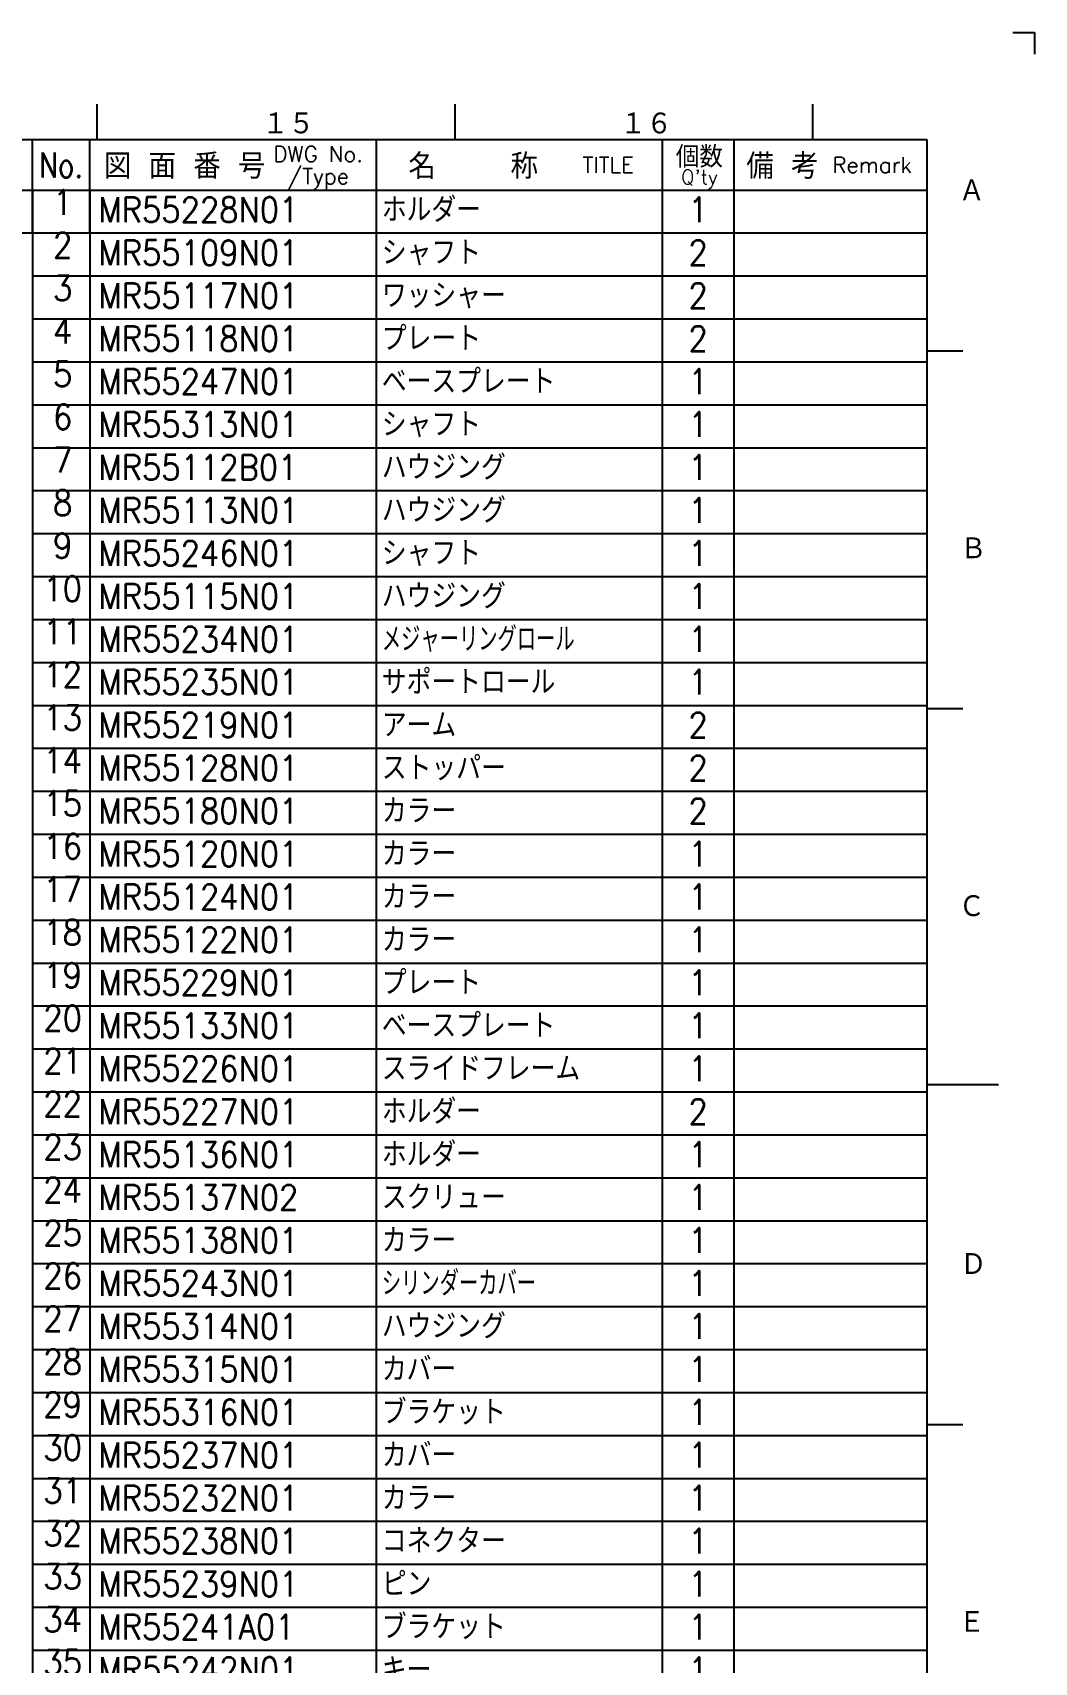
# Model space of a CAD drawing. Extents: x 0 to 2102, y 0 to 1485.
# Drawn here: x 1752 to 2102, y 916 to 1485 of the extents above; entities that cross this region are included whole.
import ezdxf
from ezdxf.enums import TextEntityAlignment as Align

# ---------------------------------------------------------------- set-up
doc = ezdxf.new("R2010")
doc.units = 0
doc.header["$LTSCALE"] = 2.5
doc.layers.get('0').update_dxf_attribs({"linetype": 'CONTINUOUS'})
for name, color, linetype in [('2', 5, 'CONTINUOUS'), ('RAHM2', 1, 'CONTINUOUS'), ('RAHM3', 52, 'CONTINUOUS')]:
    doc.layers.add(name, color=color, linetype=linetype)
doc.styles.add('07', font='romans.shx', dxfattribs={"width": 0.7, "bigfont": 'extfont.shx'})
doc.styles.add('DIMENSION', font='monotxt.shx', dxfattribs={"bigfont": 'bigfont.shx'})
doc.styles.get("Standard").update_dxf_attribs({"font": 'romans.shx', "width": 0.8, "bigfont": 'extfont.shx'})

# ---------------------------------------------------------------- blocks, each defined once
blk = doc.blocks.new('1A1ｸﾐｽﾞ')
at = {"layer": 'RAHM2', "color": 5, "linetype": 'Continuous'}
for p, q in [((838, 594), (841, 594)), ((841, 594), (841, 591)), ((710, 584), (710, 579)), ((760, 584), (760, 579)), ((810, 584), (810, 579)), ((826, 579), (25, 579)), ((826, 15), (826, 579)), ((831, 549.5), (826, 549.5)), ((831, 499.5), (826, 499.5)), ((836, 447), (826, 447)), ((831, 399.5), (826, 399.5))]:
    blk.add_line(p, q, dxfattribs=at)
at = {"layer": 'RAHM2', "color": 7, "linetype": 'Continuous'}
for p, q in [((701, 566), (701, 579)), ((709, 566), (709, 579)), ((749, 579), (749, 566)), ((789, 579), (789, 566)), ((799, 579), (799, 566)), ((701, 572), (826, 572)), ((701, 566), (826, 566))]:
    blk.add_line(p, q, dxfattribs=at)
at = {"layer": 'RAHM2', "color": 5, "linetype": 'Continuous'}
for s, height, p in [('１５', 3.311, (733.1, 579.6)), ('１６', 3.311, (783.1, 579.6)), ('Ａ', 3.31, (830.43, 570.24)), ('Ｂ', 3.31, (830.65, 520.24)), ('Ｃ', 3.31, (830.43, 470.24)), ('Ｄ', 3.31, (830.65, 420.24)), ('Ｅ', 3.31, (830.43, 370.24))]:
    blk.add_text(s, height=height, dxfattribs=at).set_placement(p)
at = {"layer": 'RAHM2', "color": 7, "linetype": 'Continuous'}
for s, height, p in [('個数', 3, (794.18, 576.79)), ('図 面 番 号', 3.5, (722.25, 575.5)), ('DWG No.', 2.2, (740.91, 577.03)), ('名    称', 3.5, (762.57, 575.5)), ('TITLE', 2.2, (781.44, 575.5)), ('備 考', 3.5, (805.79, 575.5)), ('Remark', 2.2, (818.33, 575.5)), ('/Type', 2.2, (740.91, 573.77)), ("Q'ty", 2, (794.18, 573.48))]:
    blk.add_text(s, height=height, dxfattribs=at).set_placement(p, align=Align.MIDDLE)
at = {"layer": 'RAHM2', "color": 7, "linetype": 'Continuous', "width": 0.8}
blk.add_text('No.', height=3.5, dxfattribs=at).set_placement((704.98, 575.5), align=Align.MIDDLE)
at = {"layer": 'RAHM2', "color": 5, "linetype": 'Continuous', "width": 0.7}
for tag, p in [('HEADER3', (35, 566.01)), ('HEADER4', (54.75, 566)), ('HEADER15', (74.49, 566)), ('HEADER16', (94.43, 566))]:
    blk.add_attdef(tag, text='', height=6, dxfattribs=at).set_placement(p, align=Align.MIDDLE)
at = {"layer": 'RAHM2', "color": 7, "linetype": 'Continuous'}
blk.add_attdef('HEADER5', text='', height=2.5, dxfattribs=at).set_placement((63.69, 559.1), align=Align.BOTTOM_RIGHT)
for tag, height, width, p in [('HEADER1', 5, 0.9, (775.12, 45.15)), ('HEADER7', 5, 0.8, (590.38, 40.8)), ('GEN-TITLE-SCA', 4, 0.85, (677.79, 40.85)), ('HEADER2', 6, 0.9, (774.89, 36.68)), ('HEADER20', 3.2, 0.63, (46.91, 31.38)), ('HEADER17', 3.33, 0.8, (71.4, 31.2)), ('HEADER18', 3.5, 0.8, (92.57, 31.22)), ('HEADER11', 3.2, 0.63, (46.91, 24.38)), ('HEADER9', 3.33, 0.8, (71.4, 24.2)), ('HEADER10', 3.5, 0.8, (92.57, 24.22)), ('HEADER14', 3.31, 0.8, (542.54, 17.82))]:
    blk.add_attdef(tag, text='', height=height, dxfattribs=dict(at, width=width)).set_placement(p, align=Align.MIDDLE)
for tag, p in [('HEADER22', (648.45, 41.09)), ('HEADER21', (663.07, 41.09))]:
    blk.add_attdef(tag, text='', height=4, dxfattribs=at).set_placement(p, align=Align.MIDDLE)
at = {"layer": 'RAHM2', "color": 7, "linetype": 'Continuous', "width": 0.7}
blk.add_attdef('GEN-TITLE-DAT', text='', height=3.5, dxfattribs=at).set_placement((699.64, 39.1), align=Align.CENTER)
at = {"layer": 'RAHM2', "color": 5, "linetype": 'Continuous'}
blk.add_attdef('HEADER6', text='', height=5.8, dxfattribs=at).set_placement((623.09, 17.7), align=Align.BOTTOM_RIGHT)
at = {"layer": 'RAHM2', "color": 5, "linetype": 'Continuous', "style": 'DIMENSION', "width": 1.2}
for tag, p in [('HEADER13', (629.56, 16.75)), ('HEADER12', (663.26, 16.72)), ('GEN-TITLE-DWG', (732.79, 16.74))]:
    blk.add_attdef(tag, text='', height=7.02, dxfattribs=at).set_placement(p, align=Align.BOTTOM_LEFT)
at = {"layer": 'RAHM2', "color": 5, "linetype": 'Continuous', "style": 'DIMENSION'}
blk.add_attdef('HEADER8', text='', height=7.02, dxfattribs=at).set_placement((824.64, 16.71), align=Align.BOTTOM_RIGHT)
blk = doc.blocks.new('STDKUMIZU')
at = {"color": 7}
for p, q in [((0, 0), (0, -6)), ((8, 0), (8, -6)), ((48, 0), (48, -6)), ((88, 0), (88, -6)), ((98, 0), (98, -6)), ((0, -6), (125, -6))]:
    blk.add_line(p, q, dxfattribs=at)
at = {"color": 7, "width": 0.7}
blk.add_attdef('1GENST', text='', height=3.5, dxfattribs=at).set_placement((4.2, -4.5), align=Align.BOTTOM_CENTER)
for tag, p in [('2GENST', (9.2, -4.5)), ('3GENST', (48.8, -4.5)), ('5GENST', (99, -4.5))]:
    blk.add_attdef(tag, p, '', height=3.5, dxfattribs=at)
blk.add_attdef('4GENST', text='', height=3.5, dxfattribs=at).set_placement((93, -4.5), align=Align.CENTER)
blk = doc.blocks.new('A$C673A0127')
at = {"layer": 'RAHM2', "color": 7, "linetype": 'Continuous'}
for p, q in [((-312.5, -32.5), (-312.5, 0)), ((-292.5, -32.5), (-292.5, 0)), ((-192.5, 0), (-192.5, -32.5)), ((-92.5, 0), (-92.5, -32.5)), ((-67.5, 0), (-67.5, -32.5)), ((-312.5, -17.5), (0, -17.5)), ((-312.5, -32.5), (0, -32.5))]:
    blk.add_line(p, q, dxfattribs=at)
at = {"layer": 'RAHM2', "color": 7, "linetype": 'Continuous', "width": 0.8}
blk.add_text('No.', height=8.75, dxfattribs=at).set_placement((-302.56, -8.75), align=Align.MIDDLE)
at = {"layer": 'RAHM2', "color": 7, "linetype": 'Continuous'}
for s, height, p in [('図 面 番 号', 8.75, (-259.37, -8.75)), ('DWG No.', 5.5, (-212.72, -4.93)), ('名    称', 8.75, (-158.57, -8.75)), ('個数', 7.5, (-79.55, -5.53)), ('備 考', 8.75, (-50.53, -8.75)), ('/Type', 5.5, (-212.72, -13.08)), ('TITLE', 5.5, (-111.41, -8.75)), ("Q'ty", 5, (-79.55, -13.81)), ('Remark', 5.5, (-19.17, -8.75))]:
    blk.add_text(s, height=height, dxfattribs=at).set_placement(p, align=Align.MIDDLE)

msp = doc.modelspace()

# ---------------------------------------------------------------- block references
at = {"layer": '2', "xscale": 2.5, "yscale": 2.5, "zscale": 2.5}
msp.add_blockref('1A1ｸﾐｽﾞ', (0, 0), dxfattribs=at)
at = {"layer": '2'}
msp.add_blockref('A$C673A0127', (1752.5, 1447.5), dxfattribs=at)
at = {"layer": 'RAHM2'}
ref = msp.add_blockref('STDKUMIZU', (1752.5, 1430), dxfattribs=dict(at, xscale=2.5, yscale=2.5, zscale=2.5))
ref.add_attrib('1GENST', '1', dxfattribs={"layer": 'RAHM3', "color": 7, "height": 8.75, "width": 0.9}).set_placement((1763.0067, 1418.75), align=Align.BOTTOM_CENTER)
ref.add_attrib('2GENST', 'MR55228N01', (1775.5067, 1418.75), dxfattribs={"layer": 'RAHM3', "color": 7, "height": 8.75, "width": 0.9})
ref.add_attrib('3GENST', 'ホルダー', (1874.51, 1418.75), dxfattribs={"layer": 'RAHM3', "color": 7, "height": 8.75, "width": 0.9})
ref.add_attrib('4GENST', '1', dxfattribs={"layer": 'RAHM3', "color": 7, "height": 8.75, "width": 0.9}).set_placement((1985.0083, 1418.75), align=Align.CENTER)
ref = msp.add_blockref('STDKUMIZU', (1752.5, 1415), dxfattribs=dict(at, xscale=2.5, yscale=2.5, zscale=2.5))
ref.add_attrib('1GENST', '2', dxfattribs={"layer": 'RAHM3', "color": 7, "height": 8.75, "width": 0.9}).set_placement((1763.0067, 1403.75), align=Align.BOTTOM_CENTER)
ref.add_attrib('2GENST', 'MR55109N01', (1775.5067, 1403.75), dxfattribs={"layer": 'RAHM3', "color": 7, "height": 8.75, "width": 0.9})
ref.add_attrib('3GENST', 'シャフト', (1874.51, 1403.75), dxfattribs={"layer": 'RAHM3', "color": 7, "height": 8.75, "width": 0.9})
ref.add_attrib('4GENST', '2', dxfattribs={"layer": 'RAHM3', "color": 7, "height": 8.75, "width": 0.9}).set_placement((1985.0083, 1403.75), align=Align.CENTER)
ref = msp.add_blockref('STDKUMIZU', (1752.5, 1400), dxfattribs=dict(at, xscale=2.5, yscale=2.5, zscale=2.5))
ref.add_attrib('1GENST', '3', dxfattribs={"layer": 'RAHM3', "color": 7, "height": 8.75, "width": 0.9}).set_placement((1763.0067, 1388.75), align=Align.BOTTOM_CENTER)
ref.add_attrib('2GENST', 'MR55117N01', (1775.5067, 1388.75), dxfattribs={"layer": 'RAHM3', "color": 7, "height": 8.75, "width": 0.9})
ref.add_attrib('3GENST', 'ワッシャー', (1874.51, 1388.75), dxfattribs={"layer": 'RAHM3', "color": 7, "height": 8.75, "width": 0.9})
ref.add_attrib('4GENST', '2', dxfattribs={"layer": 'RAHM3', "color": 7, "height": 8.75, "width": 0.9}).set_placement((1985.0083, 1388.75), align=Align.CENTER)
ref = msp.add_blockref('STDKUMIZU', (1752.5, 1385), dxfattribs=dict(at, xscale=2.5, yscale=2.5, zscale=2.5))
ref.add_attrib('1GENST', '4', dxfattribs={"layer": 'RAHM3', "color": 7, "height": 8.75, "width": 0.9}).set_placement((1763.0067, 1373.75), align=Align.BOTTOM_CENTER)
ref.add_attrib('2GENST', 'MR55118N01', (1775.5067, 1373.75), dxfattribs={"layer": 'RAHM3', "color": 7, "height": 8.75, "width": 0.9})
ref.add_attrib('3GENST', 'プレート', (1874.51, 1373.75), dxfattribs={"layer": 'RAHM3', "color": 7, "height": 8.75, "width": 0.9})
ref.add_attrib('4GENST', '2', dxfattribs={"layer": 'RAHM3', "color": 7, "height": 8.75, "width": 0.9}).set_placement((1985.0083, 1373.75), align=Align.CENTER)
ref = msp.add_blockref('STDKUMIZU', (1752.5, 1370), dxfattribs=dict(at, xscale=2.5, yscale=2.5, zscale=2.5))
ref.add_attrib('1GENST', '5', dxfattribs={"layer": 'RAHM3', "color": 7, "height": 8.75, "width": 0.9}).set_placement((1763.0067, 1358.75), align=Align.BOTTOM_CENTER)
ref.add_attrib('2GENST', 'MR55247N01', (1775.5067, 1358.75), dxfattribs={"layer": 'RAHM3', "color": 7, "height": 8.75, "width": 0.9})
ref.add_attrib('3GENST', 'ベースプレート', (1874.51, 1358.75), dxfattribs={"layer": 'RAHM3', "color": 7, "height": 8.75, "width": 0.9})
ref.add_attrib('4GENST', '1', dxfattribs={"layer": 'RAHM3', "color": 7, "height": 8.75, "width": 0.9}).set_placement((1985.0083, 1358.75), align=Align.CENTER)
ref = msp.add_blockref('STDKUMIZU', (1752.5, 1355), dxfattribs=dict(at, xscale=2.5, yscale=2.5, zscale=2.5))
ref.add_attrib('1GENST', '6', dxfattribs={"layer": 'RAHM3', "color": 7, "height": 8.75, "width": 0.9}).set_placement((1763.0067, 1343.75), align=Align.BOTTOM_CENTER)
ref.add_attrib('2GENST', 'MR55313N01', (1775.5067, 1343.75), dxfattribs={"layer": 'RAHM3', "color": 7, "height": 8.75, "width": 0.9})
ref.add_attrib('3GENST', 'シャフト', (1874.51, 1343.75), dxfattribs={"layer": 'RAHM3', "color": 7, "height": 8.75, "width": 0.9})
ref.add_attrib('4GENST', '1', dxfattribs={"layer": 'RAHM3', "color": 7, "height": 8.75, "width": 0.9}).set_placement((1985.0083, 1343.75), align=Align.CENTER)
ref = msp.add_blockref('STDKUMIZU', (1752.5, 1340), dxfattribs=dict(at, xscale=2.5, yscale=2.5, zscale=2.5))
ref.add_attrib('1GENST', '7', dxfattribs={"layer": 'RAHM3', "color": 7, "height": 8.75, "width": 0.9}).set_placement((1763.0067, 1328.75), align=Align.BOTTOM_CENTER)
ref.add_attrib('2GENST', 'MR55112B01', (1775.5067, 1328.75), dxfattribs={"layer": 'RAHM3', "color": 7, "height": 8.75, "width": 0.9})
ref.add_attrib('3GENST', 'ハウジング', (1874.51, 1328.75), dxfattribs={"layer": 'RAHM3', "color": 7, "height": 8.75, "width": 0.9})
ref.add_attrib('4GENST', '1', dxfattribs={"layer": 'RAHM3', "color": 7, "height": 8.75, "width": 0.9}).set_placement((1985.0083, 1328.75), align=Align.CENTER)
ref = msp.add_blockref('STDKUMIZU', (1752.5, 1325), dxfattribs=dict(at, xscale=2.5, yscale=2.5, zscale=2.5))
ref.add_attrib('1GENST', '8', dxfattribs={"layer": 'RAHM3', "color": 7, "height": 8.75, "width": 0.9}).set_placement((1763.0067, 1313.75), align=Align.BOTTOM_CENTER)
ref.add_attrib('2GENST', 'MR55113N01', (1775.5067, 1313.75), dxfattribs={"layer": 'RAHM3', "color": 7, "height": 8.75, "width": 0.9})
ref.add_attrib('3GENST', 'ハウジング', (1874.51, 1313.75), dxfattribs={"layer": 'RAHM3', "color": 7, "height": 8.75, "width": 0.9})
ref.add_attrib('4GENST', '1', dxfattribs={"layer": 'RAHM3', "color": 7, "height": 8.75, "width": 0.9}).set_placement((1985.0083, 1313.75), align=Align.CENTER)
ref = msp.add_blockref('STDKUMIZU', (1752.5, 1310), dxfattribs=dict(at, xscale=2.5, yscale=2.5, zscale=2.5))
ref.add_attrib('1GENST', '9', dxfattribs={"layer": 'RAHM3', "color": 7, "height": 8.75, "width": 0.9}).set_placement((1763.0067, 1298.75), align=Align.BOTTOM_CENTER)
ref.add_attrib('2GENST', 'MR55246N01', (1775.5067, 1298.75), dxfattribs={"layer": 'RAHM3', "color": 7, "height": 8.75, "width": 0.9})
ref.add_attrib('3GENST', 'シャフト', (1874.51, 1298.75), dxfattribs={"layer": 'RAHM3', "color": 7, "height": 8.75, "width": 0.9})
ref.add_attrib('4GENST', '1', dxfattribs={"layer": 'RAHM3', "color": 7, "height": 8.75, "width": 0.9}).set_placement((1985.0083, 1298.75), align=Align.CENTER)
ref = msp.add_blockref('STDKUMIZU', (1752.5, 1295), dxfattribs=dict(at, xscale=2.5, yscale=2.5, zscale=2.5))
ref.add_attrib('1GENST', '10', dxfattribs={"layer": 'RAHM3', "color": 7, "height": 8.75, "width": 0.9}).set_placement((1763.0067, 1283.75), align=Align.BOTTOM_CENTER)
ref.add_attrib('2GENST', 'MR55115N01', (1775.5067, 1283.75), dxfattribs={"layer": 'RAHM3', "color": 7, "height": 8.75, "width": 0.9})
ref.add_attrib('3GENST', 'ハウジング', (1874.51, 1283.75), dxfattribs={"layer": 'RAHM3', "color": 7, "height": 8.75, "width": 0.9})
ref.add_attrib('4GENST', '1', dxfattribs={"layer": 'RAHM3', "color": 7, "height": 8.75, "width": 0.9}).set_placement((1985.0083, 1283.75), align=Align.CENTER)
ref = msp.add_blockref('STDKUMIZU', (1752.5, 1280), dxfattribs=dict(at, xscale=2.5, yscale=2.5, zscale=2.5))
ref.add_attrib('1GENST', '11', dxfattribs={"layer": 'RAHM3', "color": 7, "height": 8.75, "width": 0.9}).set_placement((1763.0067, 1268.75), align=Align.BOTTOM_CENTER)
ref.add_attrib('2GENST', 'MR55234N01', (1775.5067, 1268.75), dxfattribs={"layer": 'RAHM3', "color": 7, "height": 8.75, "width": 0.9})
ref.add_attrib('3GENST', 'メジャーリングロール', (1874.51, 1268.75), dxfattribs={"layer": 'RAHM3', "color": 7, "height": 8.75, "style": '07', "width": 0.7})
ref.add_attrib('4GENST', '1', dxfattribs={"layer": 'RAHM3', "color": 7, "height": 8.75, "width": 0.9}).set_placement((1985.0083, 1268.75), align=Align.CENTER)
ref = msp.add_blockref('STDKUMIZU', (1752.5, 1265), dxfattribs=dict(at, xscale=2.5, yscale=2.5, zscale=2.5))
ref.add_attrib('1GENST', '12', dxfattribs={"layer": 'RAHM3', "color": 7, "height": 8.75, "width": 0.9}).set_placement((1763.0067, 1253.75), align=Align.BOTTOM_CENTER)
ref.add_attrib('2GENST', 'MR55235N01', (1775.5067, 1253.75), dxfattribs={"layer": 'RAHM3', "color": 7, "height": 8.75, "width": 0.9})
ref.add_attrib('3GENST', 'サポートロール', (1874.51, 1253.75), dxfattribs={"layer": 'RAHM3', "color": 7, "height": 8.75, "width": 0.9})
ref.add_attrib('4GENST', '1', dxfattribs={"layer": 'RAHM3', "color": 7, "height": 8.75, "width": 0.9}).set_placement((1985.0083, 1253.75), align=Align.CENTER)
ref = msp.add_blockref('STDKUMIZU', (1752.5, 1250), dxfattribs=dict(at, xscale=2.5, yscale=2.5, zscale=2.5))
ref.add_attrib('1GENST', '13', dxfattribs={"layer": 'RAHM3', "color": 7, "height": 8.75, "width": 0.9}).set_placement((1763.0067, 1238.75), align=Align.BOTTOM_CENTER)
ref.add_attrib('2GENST', 'MR55219N01', (1775.5067, 1238.75), dxfattribs={"layer": 'RAHM3', "color": 7, "height": 8.75, "width": 0.9})
ref.add_attrib('3GENST', 'アーム', (1874.51, 1238.75), dxfattribs={"layer": 'RAHM3', "color": 7, "height": 8.75, "width": 0.9})
ref.add_attrib('4GENST', '2', dxfattribs={"layer": 'RAHM3', "color": 7, "height": 8.75, "width": 0.9}).set_placement((1985.0083, 1238.75), align=Align.CENTER)
ref = msp.add_blockref('STDKUMIZU', (1752.5, 1235), dxfattribs=dict(at, xscale=2.5, yscale=2.5, zscale=2.5))
ref.add_attrib('1GENST', '14', dxfattribs={"layer": 'RAHM3', "color": 7, "height": 8.75, "width": 0.9}).set_placement((1763.0067, 1223.75), align=Align.BOTTOM_CENTER)
ref.add_attrib('2GENST', 'MR55128N01', (1775.5067, 1223.75), dxfattribs={"layer": 'RAHM3', "color": 7, "height": 8.75, "width": 0.9})
ref.add_attrib('3GENST', 'ストッパー', (1874.51, 1223.75), dxfattribs={"layer": 'RAHM3', "color": 7, "height": 8.75, "width": 0.9})
ref.add_attrib('4GENST', '2', dxfattribs={"layer": 'RAHM3', "color": 7, "height": 8.75, "width": 0.9}).set_placement((1985.0083, 1223.75), align=Align.CENTER)
ref = msp.add_blockref('STDKUMIZU', (1752.5, 1220), dxfattribs=dict(at, xscale=2.5, yscale=2.5, zscale=2.5))
ref.add_attrib('1GENST', '15', dxfattribs={"layer": 'RAHM3', "color": 7, "height": 8.75, "width": 0.9}).set_placement((1763.0067, 1208.75), align=Align.BOTTOM_CENTER)
ref.add_attrib('2GENST', 'MR55180N01', (1775.5067, 1208.75), dxfattribs={"layer": 'RAHM3', "color": 7, "height": 8.75, "width": 0.9})
ref.add_attrib('3GENST', 'カラー', (1874.51, 1208.75), dxfattribs={"layer": 'RAHM3', "color": 7, "height": 8.75, "width": 0.9})
ref.add_attrib('4GENST', '2', dxfattribs={"layer": 'RAHM3', "color": 7, "height": 8.75, "width": 0.9}).set_placement((1985.0083, 1208.75), align=Align.CENTER)
ref = msp.add_blockref('STDKUMIZU', (1752.5, 1205), dxfattribs=dict(at, xscale=2.5, yscale=2.5, zscale=2.5))
ref.add_attrib('1GENST', '16', dxfattribs={"layer": 'RAHM3', "color": 7, "height": 8.75, "width": 0.9}).set_placement((1763.0067, 1193.75), align=Align.BOTTOM_CENTER)
ref.add_attrib('2GENST', 'MR55120N01', (1775.5067, 1193.75), dxfattribs={"layer": 'RAHM3', "color": 7, "height": 8.75, "width": 0.9})
ref.add_attrib('3GENST', 'カラー', (1874.51, 1193.75), dxfattribs={"layer": 'RAHM3', "color": 7, "height": 8.75, "width": 0.9})
ref.add_attrib('4GENST', '1', dxfattribs={"layer": 'RAHM3', "color": 7, "height": 8.75, "width": 0.9}).set_placement((1985.0083, 1193.75), align=Align.CENTER)
ref = msp.add_blockref('STDKUMIZU', (1752.5, 1190), dxfattribs=dict(at, xscale=2.5, yscale=2.5, zscale=2.5))
ref.add_attrib('1GENST', '17', dxfattribs={"layer": 'RAHM3', "color": 7, "height": 8.75, "width": 0.9}).set_placement((1763.0067, 1178.75), align=Align.BOTTOM_CENTER)
ref.add_attrib('2GENST', 'MR55124N01', (1775.5067, 1178.75), dxfattribs={"layer": 'RAHM3', "color": 7, "height": 8.75, "width": 0.9})
ref.add_attrib('3GENST', 'カラー', (1874.51, 1178.75), dxfattribs={"layer": 'RAHM3', "color": 7, "height": 8.75, "width": 0.9})
ref.add_attrib('4GENST', '1', dxfattribs={"layer": 'RAHM3', "color": 7, "height": 8.75, "width": 0.9}).set_placement((1985.0083, 1178.75), align=Align.CENTER)
ref = msp.add_blockref('STDKUMIZU', (1752.5, 1175), dxfattribs=dict(at, xscale=2.5, yscale=2.5, zscale=2.5))
ref.add_attrib('1GENST', '18', dxfattribs={"layer": 'RAHM3', "color": 7, "height": 8.75, "width": 0.9}).set_placement((1763.0067, 1163.75), align=Align.BOTTOM_CENTER)
ref.add_attrib('2GENST', 'MR55122N01', (1775.5067, 1163.75), dxfattribs={"layer": 'RAHM3', "color": 7, "height": 8.75, "width": 0.9})
ref.add_attrib('3GENST', 'カラー', (1874.51, 1163.75), dxfattribs={"layer": 'RAHM3', "color": 7, "height": 8.75, "width": 0.9})
ref.add_attrib('4GENST', '1', dxfattribs={"layer": 'RAHM3', "color": 7, "height": 8.75, "width": 0.9}).set_placement((1985.0083, 1163.75), align=Align.CENTER)
ref = msp.add_blockref('STDKUMIZU', (1752.5, 1160), dxfattribs=dict(at, xscale=2.5, yscale=2.5, zscale=2.5))
ref.add_attrib('1GENST', '19', dxfattribs={"layer": 'RAHM3', "color": 7, "height": 8.75, "width": 0.9}).set_placement((1763.0067, 1148.75), align=Align.BOTTOM_CENTER)
ref.add_attrib('2GENST', 'MR55229N01', (1775.5067, 1148.75), dxfattribs={"layer": 'RAHM3', "color": 7, "height": 8.75, "width": 0.9})
ref.add_attrib('3GENST', 'プレート', (1874.51, 1148.75), dxfattribs={"layer": 'RAHM3', "color": 7, "height": 8.75, "width": 0.9})
ref.add_attrib('4GENST', '1', dxfattribs={"layer": 'RAHM3', "color": 7, "height": 8.75, "width": 0.9}).set_placement((1985.0083, 1148.75), align=Align.CENTER)
ref = msp.add_blockref('STDKUMIZU', (1752.5, 1145), dxfattribs=dict(at, xscale=2.5, yscale=2.5, zscale=2.5))
ref.add_attrib('1GENST', '20', dxfattribs={"layer": 'RAHM3', "color": 7, "height": 8.75, "width": 0.9}).set_placement((1763.0067, 1133.75), align=Align.BOTTOM_CENTER)
ref.add_attrib('2GENST', 'MR55133N01', (1775.5067, 1133.75), dxfattribs={"layer": 'RAHM3', "color": 7, "height": 8.75, "width": 0.9})
ref.add_attrib('3GENST', 'ベースプレート', (1874.51, 1133.75), dxfattribs={"layer": 'RAHM3', "color": 7, "height": 8.75, "width": 0.9})
ref.add_attrib('4GENST', '1', dxfattribs={"layer": 'RAHM3', "color": 7, "height": 8.75, "width": 0.9}).set_placement((1985.0083, 1133.75), align=Align.CENTER)
ref = msp.add_blockref('STDKUMIZU', (1752.5, 1130), dxfattribs=dict(at, xscale=2.5, yscale=2.5, zscale=2.5))
ref.add_attrib('1GENST', '21', dxfattribs={"layer": 'RAHM3', "color": 7, "height": 8.75, "width": 0.9}).set_placement((1763.0067, 1118.75), align=Align.BOTTOM_CENTER)
ref.add_attrib('2GENST', 'MR55226N01', (1775.5067, 1118.75), dxfattribs={"layer": 'RAHM3', "color": 7, "height": 8.75, "width": 0.9})
ref.add_attrib('3GENST', 'スライドフレーム', (1874.51, 1118.75), dxfattribs={"layer": 'RAHM3', "color": 7, "height": 8.75, "width": 0.9})
ref.add_attrib('4GENST', '1', dxfattribs={"layer": 'RAHM3', "color": 7, "height": 8.75, "width": 0.9}).set_placement((1985.0083, 1118.75), align=Align.CENTER)
ref = msp.add_blockref('STDKUMIZU', (1752.5, 1115), dxfattribs=dict(at, xscale=2.5, yscale=2.5, zscale=2.5))
ref.add_attrib('1GENST', '22', dxfattribs={"layer": 'RAHM3', "color": 7, "height": 8.75, "width": 0.9}).set_placement((1763.0067, 1103.75), align=Align.BOTTOM_CENTER)
ref.add_attrib('2GENST', 'MR55227N01', (1775.5067, 1103.75), dxfattribs={"layer": 'RAHM3', "color": 7, "height": 8.75, "width": 0.9})
ref.add_attrib('3GENST', 'ホルダー', (1874.51, 1103.75), dxfattribs={"layer": 'RAHM3', "color": 7, "height": 8.75, "width": 0.9})
ref.add_attrib('4GENST', '2', dxfattribs={"layer": 'RAHM3', "color": 7, "height": 8.75, "width": 0.9}).set_placement((1985.0083, 1103.75), align=Align.CENTER)
ref = msp.add_blockref('STDKUMIZU', (1752.5, 1100), dxfattribs=dict(at, xscale=2.5, yscale=2.5, zscale=2.5))
ref.add_attrib('1GENST', '23', dxfattribs={"layer": 'RAHM3', "color": 7, "height": 8.75, "width": 0.9}).set_placement((1763.0067, 1088.75), align=Align.BOTTOM_CENTER)
ref.add_attrib('2GENST', 'MR55136N01', (1775.5067, 1088.75), dxfattribs={"layer": 'RAHM3', "color": 7, "height": 8.75, "width": 0.9})
ref.add_attrib('3GENST', 'ホルダー', (1874.51, 1088.75), dxfattribs={"layer": 'RAHM3', "color": 7, "height": 8.75, "width": 0.9})
ref.add_attrib('4GENST', '1', dxfattribs={"layer": 'RAHM3', "color": 7, "height": 8.75, "width": 0.9}).set_placement((1985.0083, 1088.75), align=Align.CENTER)
ref = msp.add_blockref('STDKUMIZU', (1752.5, 1085), dxfattribs=dict(at, xscale=2.5, yscale=2.5, zscale=2.5))
ref.add_attrib('1GENST', '24', dxfattribs={"layer": 'RAHM3', "color": 7, "height": 8.75, "width": 0.9}).set_placement((1763.0067, 1073.75), align=Align.BOTTOM_CENTER)
ref.add_attrib('2GENST', 'MR55137N02', (1775.5067, 1073.75), dxfattribs={"layer": 'RAHM3', "color": 7, "height": 8.75, "width": 0.9})
ref.add_attrib('3GENST', 'スクリュー', (1874.51, 1073.75), dxfattribs={"layer": 'RAHM3', "color": 7, "height": 8.75, "width": 0.9})
ref.add_attrib('4GENST', '1', dxfattribs={"layer": 'RAHM3', "color": 7, "height": 8.75, "width": 0.9}).set_placement((1985.0083, 1073.75), align=Align.CENTER)
ref = msp.add_blockref('STDKUMIZU', (1752.5, 1070), dxfattribs=dict(at, xscale=2.5, yscale=2.5, zscale=2.5))
ref.add_attrib('1GENST', '25', dxfattribs={"layer": 'RAHM3', "color": 7, "height": 8.75, "width": 0.9}).set_placement((1763.0067, 1058.75), align=Align.BOTTOM_CENTER)
ref.add_attrib('2GENST', 'MR55138N01', (1775.5067, 1058.75), dxfattribs={"layer": 'RAHM3', "color": 7, "height": 8.75, "width": 0.9})
ref.add_attrib('3GENST', 'カラー', (1874.51, 1058.75), dxfattribs={"layer": 'RAHM3', "color": 7, "height": 8.75, "width": 0.9})
ref.add_attrib('4GENST', '1', dxfattribs={"layer": 'RAHM3', "color": 7, "height": 8.75, "width": 0.9}).set_placement((1985.0083, 1058.75), align=Align.CENTER)
ref = msp.add_blockref('STDKUMIZU', (1752.5, 1055), dxfattribs=dict(at, xscale=2.5, yscale=2.5, zscale=2.5))
ref.add_attrib('1GENST', '26', dxfattribs={"layer": 'RAHM3', "color": 7, "height": 8.75, "width": 0.9}).set_placement((1763.0067, 1043.75), align=Align.BOTTOM_CENTER)
ref.add_attrib('2GENST', 'MR55243N01', (1775.5067, 1043.75), dxfattribs={"layer": 'RAHM3', "color": 7, "height": 8.75, "width": 0.9})
ref.add_attrib('3GENST', 'シリンダーカバー', (1874.51, 1043.75), dxfattribs={"layer": 'RAHM3', "color": 7, "height": 8.75, "style": '07', "width": 0.7})
ref.add_attrib('4GENST', '1', dxfattribs={"layer": 'RAHM3', "color": 7, "height": 8.75, "width": 0.9}).set_placement((1985.0083, 1043.75), align=Align.CENTER)
ref = msp.add_blockref('STDKUMIZU', (1752.5, 1040), dxfattribs=dict(at, xscale=2.5, yscale=2.5, zscale=2.5))
ref.add_attrib('1GENST', '27', dxfattribs={"layer": 'RAHM3', "color": 7, "height": 8.75, "width": 0.9}).set_placement((1763.0067, 1028.75), align=Align.BOTTOM_CENTER)
ref.add_attrib('2GENST', 'MR55314N01', (1775.5067, 1028.75), dxfattribs={"layer": 'RAHM3', "color": 7, "height": 8.75, "width": 0.9})
ref.add_attrib('3GENST', 'ハウジング', (1874.51, 1028.75), dxfattribs={"layer": 'RAHM3', "color": 7, "height": 8.75, "width": 0.9})
ref.add_attrib('4GENST', '1', dxfattribs={"layer": 'RAHM3', "color": 7, "height": 8.75, "width": 0.9}).set_placement((1985.0083, 1028.75), align=Align.CENTER)
ref = msp.add_blockref('STDKUMIZU', (1752.5, 1025), dxfattribs=dict(at, xscale=2.5, yscale=2.5, zscale=2.5))
ref.add_attrib('1GENST', '28', dxfattribs={"layer": 'RAHM3', "color": 7, "height": 8.75, "width": 0.9}).set_placement((1763.0067, 1013.75), align=Align.BOTTOM_CENTER)
ref.add_attrib('2GENST', 'MR55315N01', (1775.5067, 1013.75), dxfattribs={"layer": 'RAHM3', "color": 7, "height": 8.75, "width": 0.9})
ref.add_attrib('3GENST', 'カバー', (1874.51, 1013.75), dxfattribs={"layer": 'RAHM3', "color": 7, "height": 8.75, "width": 0.9})
ref.add_attrib('4GENST', '1', dxfattribs={"layer": 'RAHM3', "color": 7, "height": 8.75, "width": 0.9}).set_placement((1985.0083, 1013.75), align=Align.CENTER)
ref = msp.add_blockref('STDKUMIZU', (1752.5, 1010), dxfattribs=dict(at, xscale=2.5, yscale=2.5, zscale=2.5))
ref.add_attrib('1GENST', '29', dxfattribs={"layer": 'RAHM3', "color": 7, "height": 8.75, "width": 0.9}).set_placement((1763.0067, 998.75), align=Align.BOTTOM_CENTER)
ref.add_attrib('2GENST', 'MR55316N01', (1775.5067, 998.75), dxfattribs={"layer": 'RAHM3', "color": 7, "height": 8.75, "width": 0.9})
ref.add_attrib('3GENST', 'ブラケット', (1874.51, 998.75), dxfattribs={"layer": 'RAHM3', "color": 7, "height": 8.75, "width": 0.9})
ref.add_attrib('4GENST', '1', dxfattribs={"layer": 'RAHM3', "color": 7, "height": 8.75, "width": 0.9}).set_placement((1985.0083, 998.75), align=Align.CENTER)
ref = msp.add_blockref('STDKUMIZU', (1752.5, 995), dxfattribs=dict(at, xscale=2.5, yscale=2.5, zscale=2.5))
ref.add_attrib('1GENST', '30', dxfattribs={"layer": 'RAHM3', "color": 7, "height": 8.75, "width": 0.9}).set_placement((1763.0067, 983.75), align=Align.BOTTOM_CENTER)
ref.add_attrib('2GENST', 'MR55237N01', (1775.5067, 983.75), dxfattribs={"layer": 'RAHM3', "color": 7, "height": 8.75, "width": 0.9})
ref.add_attrib('3GENST', 'カバー', (1874.51, 983.75), dxfattribs={"layer": 'RAHM3', "color": 7, "height": 8.75, "width": 0.9})
ref.add_attrib('4GENST', '1', dxfattribs={"layer": 'RAHM3', "color": 7, "height": 8.75, "width": 0.9}).set_placement((1985.0083, 983.75), align=Align.CENTER)
ref = msp.add_blockref('STDKUMIZU', (1752.5, 980), dxfattribs=dict(at, xscale=2.5, yscale=2.5, zscale=2.5))
ref.add_attrib('1GENST', '31', dxfattribs={"layer": 'RAHM3', "color": 7, "height": 8.75, "width": 0.9}).set_placement((1763.0067, 968.75), align=Align.BOTTOM_CENTER)
ref.add_attrib('2GENST', 'MR55232N01', (1775.5067, 968.75), dxfattribs={"layer": 'RAHM3', "color": 7, "height": 8.75, "width": 0.9})
ref.add_attrib('3GENST', 'カラー', (1874.51, 968.75), dxfattribs={"layer": 'RAHM3', "color": 7, "height": 8.75, "width": 0.9})
ref.add_attrib('4GENST', '1', dxfattribs={"layer": 'RAHM3', "color": 7, "height": 8.75, "width": 0.9}).set_placement((1985.0083, 968.75), align=Align.CENTER)
ref = msp.add_blockref('STDKUMIZU', (1752.5, 965), dxfattribs=dict(at, xscale=2.5, yscale=2.5, zscale=2.5))
ref.add_attrib('1GENST', '32', dxfattribs={"layer": 'RAHM3', "color": 7, "height": 8.75, "width": 0.9}).set_placement((1763.0067, 953.75), align=Align.BOTTOM_CENTER)
ref.add_attrib('2GENST', 'MR55238N01', (1775.5067, 953.75), dxfattribs={"layer": 'RAHM3', "color": 7, "height": 8.75, "width": 0.9})
ref.add_attrib('3GENST', 'コネクター', (1874.51, 953.75), dxfattribs={"layer": 'RAHM3', "color": 7, "height": 8.75, "width": 0.9})
ref.add_attrib('4GENST', '1', dxfattribs={"layer": 'RAHM3', "color": 7, "height": 8.75, "width": 0.9}).set_placement((1985.0083, 953.75), align=Align.CENTER)
ref = msp.add_blockref('STDKUMIZU', (1752.5, 950), dxfattribs=dict(at, xscale=2.5, yscale=2.5, zscale=2.5))
ref.add_attrib('1GENST', '33', dxfattribs={"layer": 'RAHM3', "color": 7, "height": 8.75, "width": 0.9}).set_placement((1763.0067, 938.75), align=Align.BOTTOM_CENTER)
ref.add_attrib('2GENST', 'MR55239N01', (1775.5067, 938.75), dxfattribs={"layer": 'RAHM3', "color": 7, "height": 8.75, "width": 0.9})
ref.add_attrib('3GENST', 'ピン', (1874.51, 938.75), dxfattribs={"layer": 'RAHM3', "color": 7, "height": 8.75, "width": 0.9})
ref.add_attrib('4GENST', '1', dxfattribs={"layer": 'RAHM3', "color": 7, "height": 8.75, "width": 0.9}).set_placement((1985.0083, 938.75), align=Align.CENTER)
ref = msp.add_blockref('STDKUMIZU', (1752.5, 935), dxfattribs=dict(at, xscale=2.5, yscale=2.5, zscale=2.5))
ref.add_attrib('1GENST', '34', dxfattribs={"layer": 'RAHM3', "color": 7, "height": 8.75, "width": 0.9}).set_placement((1763.0067, 923.75), align=Align.BOTTOM_CENTER)
ref.add_attrib('2GENST', 'MR55241A01', (1775.5067, 923.75), dxfattribs={"layer": 'RAHM3', "color": 7, "height": 8.75, "width": 0.9})
ref.add_attrib('3GENST', 'ブラケット', (1874.51, 923.75), dxfattribs={"layer": 'RAHM3', "color": 7, "height": 8.75, "width": 0.9})
ref.add_attrib('4GENST', '1', dxfattribs={"layer": 'RAHM3', "color": 7, "height": 8.75, "width": 0.9}).set_placement((1985.0083, 923.75), align=Align.CENTER)
ref = msp.add_blockref('STDKUMIZU', (1752.5, 920), dxfattribs=dict(at, xscale=2.5, yscale=2.5, zscale=2.5))
ref.add_attrib('1GENST', '35', dxfattribs={"layer": 'RAHM3', "color": 7, "height": 8.75, "width": 0.9}).set_placement((1763.0067, 908.75), align=Align.BOTTOM_CENTER)
ref.add_attrib('2GENST', 'MR55242N01', (1775.5067, 908.75), dxfattribs={"layer": 'RAHM3', "color": 7, "height": 8.75, "width": 0.9})
ref.add_attrib('3GENST', 'キー', (1874.51, 908.75), dxfattribs={"layer": 'RAHM3', "color": 7, "height": 8.75, "width": 0.9})
ref.add_attrib('4GENST', '1', dxfattribs={"layer": 'RAHM3', "color": 7, "height": 8.75, "width": 0.9}).set_placement((1985.0083, 908.75), align=Align.CENTER)

doc.saveas('drawing.dxf')
